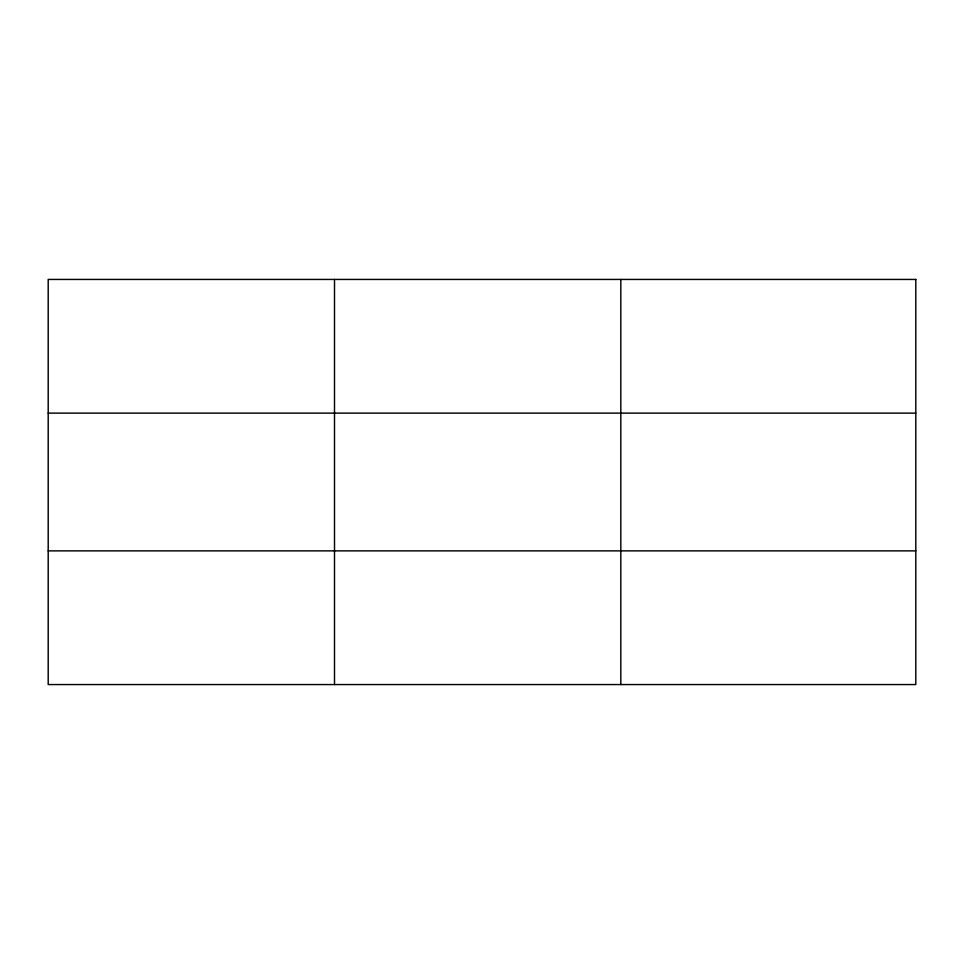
<?xml version="1.0" encoding="UTF-8"?>
<svg xmlns="http://www.w3.org/2000/svg" width="964" height="964" viewBox="0 0 964 964"><rect width="100%" height="100%" fill="white"/><g stroke="black" fill="none" stroke-linecap="round" stroke-linejoin="round"><path stroke-width="1.45" d="M334.508 684.561L334.508 279.44M620.816 684.561L620.816 279.44M48.2 413.122L915.8 413.122M48.2 550.878L915.8 550.878M915.8 279.44L915.8 684.561L48.2 684.561L48.2 279.44L915.8 279.44"/></g></svg>
